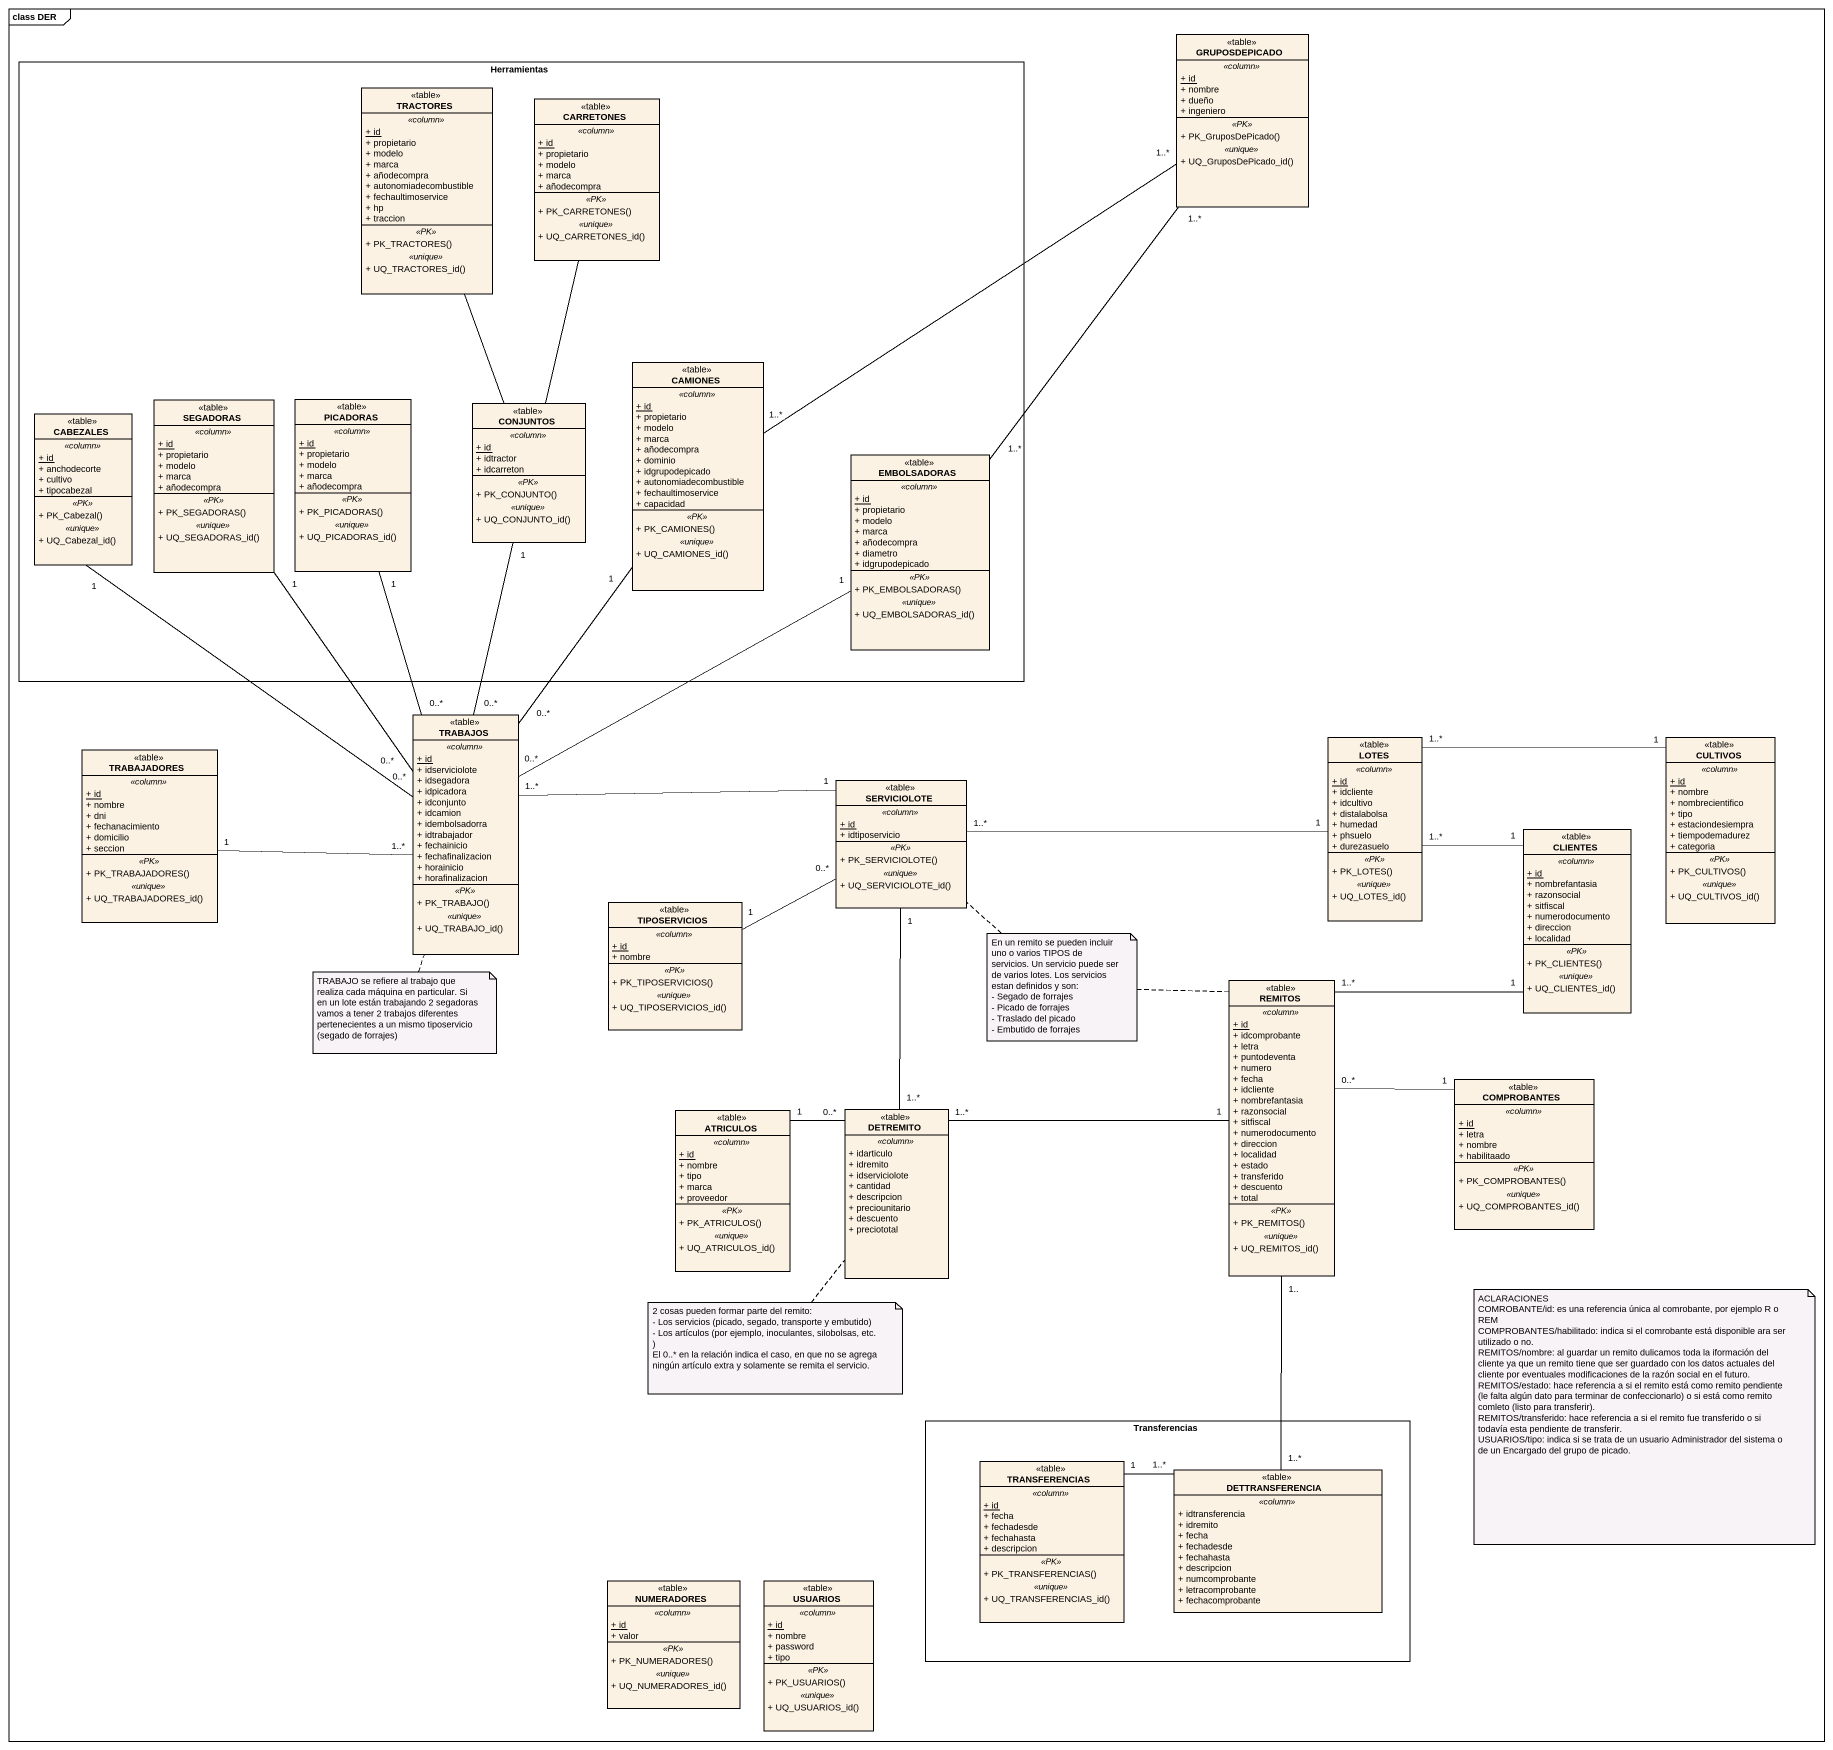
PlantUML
@startuml
mainframe class DER
hide circle
hide empty members
skinparam classAttributeIconSize 0
class GRUPOSDEPICADO <<table>> {
  .. <<column>> ..
  {static} + id
  + nombre
  + dueño
  + ingeniero
  .. <<PK>> ..
  + PK_GruposDePicado()
  .. <<unique>> ..
  + UQ_GruposDePicado_id()
}
rectangle Herramientas {
  class TRACTORES <<table>> {
    .. <<column>> ..
    {static} + id
    + propietario
    + modelo
    + marca
    + añodecompra
    + autonomiadecombustible
    + fechaultimoservice
    + hp
    + traccion
    .. <<PK>> ..
    + PK_TRACTORES()
    .. <<unique>> ..
    + UQ_TRACTORES_id()
  }
  class CARRETONES <<table>> {
    .. <<column>> ..
    {static} + id
    + propietario
    + modelo
    + marca
    + añodecompra
    .. <<PK>> ..
    + PK_CARRETONES()
    .. <<unique>> ..
    + UQ_CARRETONES_id()
  }
  class CAMIONES <<table>> {
    .. <<column>> ..
    {static} + id
    + propietario
    + modelo
    + marca
    + añodecompra
    + dominio
    + idgrupodepicado
    + autonomiadecombustible
    + fechaultimoservice
    + capacidad
    .. <<PK>> ..
    + PK_CAMIONES()
    .. <<unique>> ..
    + UQ_CAMIONES_id()
  }
  class CABEZALES <<table>> {
    .. <<column>> ..
    {static} + id
    + anchodecorte
    + cultivo
    + tipocabezal
    .. <<PK>> ..
    + PK_Cabezal()
    .. <<unique>> ..
    + UQ_Cabezal_id()
  }
  class SEGADORAS <<table>> {
    .. <<column>> ..
    {static} + id
    + propietario
    + modelo
    + marca
    + añodecompra
    .. <<PK>> ..
    + PK_SEGADORAS()
    .. <<unique>> ..
    + UQ_SEGADORAS_id()
  }
  class PICADORAS <<table>> {
    .. <<column>> ..
    {static} + id
    + propietario
    + modelo
    + marca
    + añodecompra
    .. <<PK>> ..
    + PK_PICADORAS()
    .. <<unique>> ..
    + UQ_PICADORAS_id()
  }
  class CONJUNTOS <<table>> {
    .. <<column>> ..
    {static} + id
    + idtractor
    + idcarreton
    .. <<PK>> ..
    + PK_CONJUNTO()
    .. <<unique>> ..
    + UQ_CONJUNTO_id()
  }
  class EMBOLSADORAS <<table>> {
    .. <<column>> ..
    {static} + id
    + propietario
    + modelo
    + marca
    + añodecompra
    + diametro
    + idgrupodepicado
    .. <<PK>> ..
    + PK_EMBOLSADORAS()
    .. <<unique>> ..
    + UQ_EMBOLSADORAS_id()
  }
}
class TRABAJOS <<table>> {
  .. <<column>> ..
  {static} + id
  + idserviciolote
  + idsegadora
  + idpicadora
  + idconjunto
  + idcamion
  + idembolsadorra
  + idtrabajador
  + fechainicio
  + fechafinalizacion
  + horainicio
  + horafinalizacion
  .. <<PK>> ..
  + PK_TRABAJO()
  .. <<unique>> ..
  + UQ_TRABAJO_id()
}
class TRABAJADORES <<table>> {
  .. <<column>> ..
  {static} + id
  + nombre
  + dni
  + fechanacimiento
  + domicilio
  + seccion
  .. <<PK>> ..
  + PK_TRABAJADORES()
  .. <<unique>> ..
  + UQ_TRABAJADORES_id()
}
class LOTES <<table>> {
  .. <<column>> ..
  {static} + id
  + idcliente
  + idcultivo
  + distalabolsa
  + humedad
  + phsuelo
  + durezasuelo
  .. <<PK>> ..
  + PK_LOTES()
  .. <<unique>> ..
  + UQ_LOTES_id()
}
class CULTIVOS <<table>> {
  .. <<column>> ..
  {static} + id
  + nombre
  + nombrecientifico
  + tipo
  + estaciondesiempra
  + tiempodemadurez
  + categoria
  .. <<PK>> ..
  + PK_CULTIVOS()
  .. <<unique>> ..
  + UQ_CULTIVOS_id()
}
class SERVICIOLOTE <<table>> {
  .. <<column>> ..
  {static} + id
  + idtiposervicio
  .. <<PK>> ..
  + PK_SERVICIOLOTE()
  .. <<unique>> ..
  + UQ_SERVICIOLOTE_id()
}
class CLIENTES <<table>> {
  .. <<column>> ..
  {static} + id
  + nombrefantasia
  + razonsocial
  + sitfiscal
  + numerodocumento
  + direccion
  + localidad
  .. <<PK>> ..
  + PK_CLIENTES()
  .. <<unique>> ..
  + UQ_CLIENTES_id()
}
class TIPOSERVICIOS <<table>> {
  .. <<column>> ..
  {static} + id
  + nombre
  .. <<PK>> ..
  + PK_TIPOSERVICIOS()
  .. <<unique>> ..
  + UQ_TIPOSERVICIOS_id()
}
class REMITOS <<table>> {
  .. <<column>> ..
  {static} + id
  + idcomprobante
  + letra
  + puntodeventa
  + numero
  + fecha
  + idcliente
  + nombrefantasia
  + razonsocial
  + sitfiscal
  + numerodocumento
  + direccion
  + localidad
  + estado
  + transferido
  + descuento
  + total
  .. <<PK>> ..
  + PK_REMITOS()
  .. <<unique>> ..
  + UQ_REMITOS_id()
}
class COMPROBANTES <<table>> {
  .. <<column>> ..
  {static} + id
  + letra
  + nombre
  + habilitaado
  .. <<PK>> ..
  + PK_COMPROBANTES()
  .. <<unique>> ..
  + UQ_COMPROBANTES_id()
}
class ATRICULOS <<table>> {
  .. <<column>> ..
  {static} + id
  + nombre
  + tipo
  + marca
  + proveedor
  .. <<PK>> ..
  + PK_ATRICULOS()
  .. <<unique>> ..
  + UQ_ATRICULOS_id()
}
class DETREMITO <<table>> {
  .. <<column>> ..
  + idarticulo
  + idremito
  + idserviciolote
  + cantidad
  + descripcion
  + preciounitario
  + descuento
  + preciototal
}
rectangle Transferencias {
  class TRANSFERENCIAS <<table>> {
    .. <<column>> ..
    {static} + id
    + fecha
    + fechadesde
    + fechahasta
    + descripcion
    .. <<PK>> ..
    + PK_TRANSFERENCIAS()
    .. <<unique>> ..
    + UQ_TRANSFERENCIAS_id()
  }
  class DETTRANSFERENCIA <<table>> {
    .. <<column>> ..
    + idtransferencia
    + idremito
    + fecha
    + fechadesde
    + fechahasta
    + descripcion
    + numcomprobante
    + letracomprobante
    + fechacomprobante
  }
}
class NUMERADORES <<table>> {
  .. <<column>> ..
  {static} + id
  + valor
  .. <<PK>> ..
  + PK_NUMERADORES()
  .. <<unique>> ..
  + UQ_NUMERADORES_id()
}
class USUARIOS <<table>> {
  .. <<column>> ..
  {static} + id
  + nombre
  + password
  + tipo
  .. <<PK>> ..
  + PK_USUARIOS()
  .. <<unique>> ..
  + UQ_USUARIOS_id()
}
GRUPOSDEPICADO "1..*" -- "1..*" CAMIONES
GRUPOSDEPICADO "1..*" -- "1..*" EMBOLSADORAS
TRACTORES -- CONJUNTOS
CARRETONES -- CONJUNTOS
CAMIONES "1" -- "0..*" TRABAJOS
CABEZALES "1" -- "0..*" TRABAJOS
SEGADORAS "1" -- "0..*" TRABAJOS
PICADORAS "1" -- "0..*" TRABAJOS
CONJUNTOS "1" -- "0..*" TRABAJOS
EMBOLSADORAS "1" -- "0..*" TRABAJOS
TRABAJOS "1..*" -left- "1" TRABAJADORES
TRABAJOS "1..*" -right- "1" SERVICIOLOTE
LOTES "1" -left- "1..*" SERVICIOLOTE
LOTES "1..*" -right- "1" CLIENTES
CULTIVOS "1" -left- "1..*" LOTES
SERVICIOLOTE "0..*" -left- "1" TIPOSERVICIOS
REMITOS "1..*" -up- "1" CLIENTES
REMITOS "1" -left- "1..*" DETREMITO
COMPROBANTES "1" -left- "0..*" REMITOS
DETREMITO "1..*" -up- "1" SERVICIOLOTE
DETREMITO "0..*" -left- "1" ATRICULOS
TRANSFERENCIAS "1" -right- "1..*" DETTRANSFERENCIA
DETTRANSFERENCIA "1..*" -up- "1.." REMITOS
note as N1
  En un remito se pueden incluir uno o varios TIPOS de servicios. Un servicio puede ser de varios lotes. Los servicios estan definidos y son:
  - Segado de forrajes
  - Picado de forrajes
  - Traslado del picado
  - Embutido de forrajes
end note
N1 .. REMITOS
N1 .. SERVICIOLOTE
note bottom of TRABAJOS : TRABAJO se refiere al trabajo que realiza cada máquina en particular. Si en un lote están trabajando 2 segadoras vamos a tener 2 trabajos diferentes pertenecientes a un mismo tiposervicio (segado de forrajes)
note bottom of DETREMITO
  2 cosas pueden formar parte del remito:
  - Los servicios (picado, segado, transporte y embutido)
  - Los artículos (por ejemplo, inoculantes, silobolsas, etc. )
  El 0..* en la relación indica el caso, en que no se agrega ningún artículo extra y solamente se remita el servicio.
end note
note as N4
  ACLARACIONES
  COMROBANTE/id: es una referencia única al comrobante, por ejemplo R o REM
  COMPROBANTES/habilitado: indica si el comrobante está disponible ara ser utilizado o no.
  REMITOS/nombre: al guardar un remito dulicamos toda la iformación del cliente ya que un remito tiene que ser guardado con los datos actuales del cliente por eventuales modificaciones de la razón social en el futuro.
  REMITOS/estado: hace referencia a si el remito está como remito pendiente (le falta algún dato para terminar de confeccionarlo) o si está como remito comleto (listo para transferir).
  REMITOS/transferido: hace referencia a si el remito fue transferido o si todavía esta pendiente de transferir.
  USUARIOS/tipo: indica si se trata de un usuario Administrador del sistema o de un Encargado del grupo de picado.
end note
@enduml
